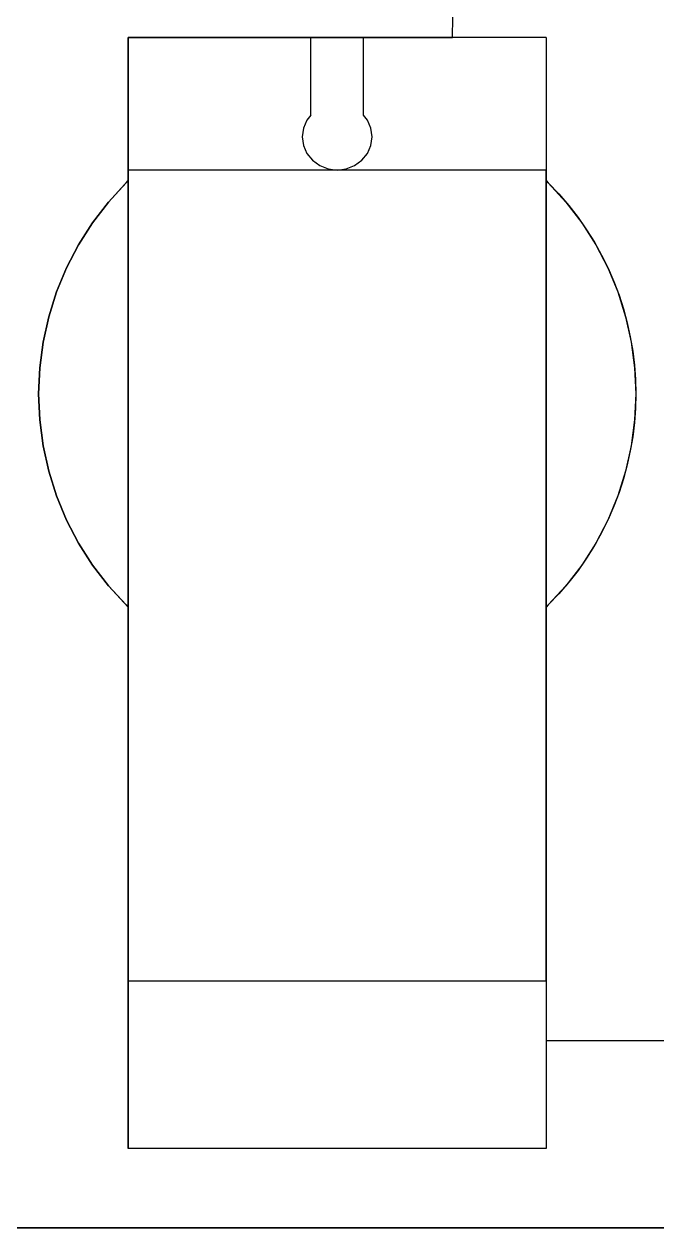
# Model space of a CAD drawing. Header units: millimetres. Extents: x -658 to 1307, y -81 to 472.
# Drawn here: x 873.09 to 892.17, y 0 to 36.3 of the extents above; entities that cross this region are included whole.
import ezdxf

# ---------------------------------------------------------------- set-up
doc = ezdxf.new("R2010")
doc.units = ezdxf.units.MM
doc.layers.get('0').update_dxf_attribs({"true_color": 0xffffff})
doc.layers.add('servo', color=36, linetype='Continuous', true_color=0x664400)

# ---------------------------------------------------------------- blocks, each defined once
blk = doc.blocks.new('Difference_3')
for p, q in [((553.86, 358.97, 127.01), (558.81, 636.09, 127)), ((553.86, 358.97, 172.01), (558.81, 636.09, 172.01)), ((456.07, 315.81, 172.01), (456.07, 358.97, 172.01)), ((456.07, 358.97, 172.01), (553.86, 358.97, 172.01)), ((553.86, 358.97, 172.01), (553.86, 358.97, 127.01)), ((582.07, 358.97, 127.01), (582.07, 315.81, 127.01)), ((450.13, 309.32, 172.01), (456.07, 315.81, 172.01)), ((455.43, 315.11, 82.01), (456.07, 315.81, 82.01)), ((582.07, 318.97, -59.99), (456.07, 318.97, -59.99)), ((456.07, 318.97, -59.99), (456.07, 74.49, -59.99)), ((456.07, 187.13, 82.01), (456.07, 315.81, 82.01)), ((456.07, 315.81, 172.01), (456.07, 315.81, 82.01)), ((582.07, 74.49, -59.99), (582.07, 318.97, -59.99)), ((582.07, 315.81, 82.01), (582.07, 187.13, 82.01)), ((582.07, 315.81, 127.01), (582.07, 315.81, 82.01)), ((582.71, 315.11, 82.01), (582.07, 315.81, 82.01)), ((582.07, 315.81, 127.01), (582.71, 315.11, 127.01)), ((582.71, 315.11, 127.01), (588.02, 309.32, 127.01)), ((445.35, 303.09, 172.01), (450.13, 309.32, 172.01)), ((450.13, 309.32, 172.01), (450.13, 309.32, 82.01)), ((588.02, 309.32, 127.01), (588.02, 309.32, 82.01)), ((588.02, 309.32, 127.01), (592.8, 303.09, 127.01)), ((441.13, 296.47, 172.01), (445.35, 303.09, 172.01)), ((445.35, 303.09, 172.01), (445.35, 303.09, 82.01)), ((592.8, 303.09, 127.01), (592.8, 303.09, 82.01)), ((592.8, 303.09, 127.01), (597.02, 296.47, 127.01)), ((437.51, 289.5, 172.01), (441.13, 296.47, 172.01)), ((441.13, 296.47, 172.01), (441.13, 296.47, 82.01)), ((597.02, 296.47, 127.01), (597.02, 296.47, 82.01)), ((597.02, 296.47, 127.01), (600.64, 289.5, 127.01)), ((434.5, 282.25, 172.01), (437.51, 289.5, 172.01)), ((437.51, 289.5, 172.01), (437.51, 289.5, 82.01)), ((600.64, 289.5, 127.01), (600.64, 289.5, 82.01)), ((600.64, 289.5, 127.01), (603.65, 282.25, 127.01)), ((432.14, 274.76, 172.01), (434.5, 282.25, 172.01)), ((434.5, 282.25, 172.01), (434.5, 282.25, 82.01)), ((603.65, 282.25, 127.01), (603.65, 282.25, 82.01)), ((603.65, 282.25, 127.01), (606.01, 274.76, 127.01)), ((430.44, 267.1, 172.01), (432.14, 274.76, 172.01)), ((432.14, 274.76, 172.01), (432.14, 274.76, 82.01)), ((606.01, 274.76, 127.01), (607.71, 267.1, 127.01)), ((606.01, 274.76, 127.01), (606.01, 274.76, 82.01)), ((429.42, 259.31, 172.01), (430.44, 267.1, 172.01)), ((430.44, 267.1, 172.01), (430.44, 267.1, 82.01)), ((607.71, 267.1, 127.01), (607.71, 267.1, 82.01)), ((607.71, 267.1, 127.01), (608.73, 259.31, 127.01)), ((429.07, 251.47, 172.01), (429.42, 259.31, 172.01)), ((429.42, 259.31, 172.01), (429.42, 259.31, 82.01)), ((608.73, 259.31, 127.01), (608.73, 259.31, 82.01)), ((608.73, 259.31, 127.01), (609.07, 251.47, 127.01)), ((429.07, 251.47, 172.01), (429.07, 251.47, 82.01)), ((429.42, 243.63, 172.01), (429.07, 251.47, 172.01)), ((609.07, 251.47, 127.01), (608.73, 243.63, 127.01)), ((609.07, 251.47, 127.01), (609.07, 251.47, 82.01)), ((429.42, 243.63, 172.01), (429.42, 243.63, 82.01)), ((430.44, 235.84, 172.01), (429.42, 243.63, 172.01)), ((608.73, 243.63, 127.01), (607.71, 235.84, 127.01)), ((608.73, 243.63, 127.01), (608.73, 243.63, 82.01)), ((430.44, 235.84, 172.01), (430.44, 235.84, 82.01)), ((432.14, 228.18, 172.01), (430.44, 235.84, 172.01)), ((607.71, 235.84, 127.01), (606.01, 228.18, 127.01)), ((607.71, 235.84, 127.01), (607.71, 235.84, 82.01)), ((432.14, 228.18, 172.01), (432.14, 228.18, 82.01)), ((434.5, 220.69, 172.01), (432.14, 228.18, 172.01)), ((606.01, 228.18, 127.01), (603.65, 220.69, 127.01)), ((606.01, 228.18, 127.01), (606.01, 228.18, 82.01)), ((434.5, 220.69, 172.01), (434.5, 220.69, 82.01)), ((437.51, 213.43, 172.01), (434.5, 220.69, 172.01)), ((603.65, 220.69, 127.01), (600.64, 213.43, 127.01)), ((603.65, 220.69, 127.01), (603.65, 220.69, 82.01)), ((437.51, 213.43, 172.01), (437.51, 213.43, 82.01)), ((441.13, 206.47, 172.01), (437.51, 213.43, 172.01)), ((600.64, 213.43, 127.01), (597.02, 206.47, 127.01)), ((600.64, 213.43, 127.01), (600.64, 213.43, 82.01)), ((441.13, 206.47, 172.01), (441.13, 206.47, 82.01)), ((445.35, 199.85, 172.01), (441.13, 206.47, 172.01)), ((597.02, 206.47, 127.01), (592.8, 199.85, 127.01)), ((597.02, 206.47, 127.01), (597.02, 206.47, 82.01)), ((445.35, 199.85, 172.01), (445.35, 199.85, 82.01)), ((450.13, 193.62, 172.01), (445.35, 199.85, 172.01)), ((592.8, 199.85, 127.01), (588.02, 193.62, 127.01)), ((592.8, 199.85, 127.01), (592.8, 199.85, 82.01)), ((450.13, 193.62, 172.01), (450.13, 193.62, 82.01)), ((456.07, 187.13, 172.01), (450.13, 193.62, 172.01)), ((588.02, 193.62, 127.01), (582.71, 187.83, 127.01)), ((588.02, 193.62, 127.01), (588.02, 193.62, 82.01)), ((455.43, 187.83, 82.01), (456.07, 187.13, 82.01)), ((456.07, 187.13, 172.01), (456.07, 187.13, 82.01)), ((456.07, 23.97, 172.01), (456.07, 187.13, 172.01)), ((582.71, 187.83, 82.01), (582.07, 187.13, 82.01)), ((582.71, 187.83, 127.01), (582.07, 187.13, 127.01)), ((582.07, 187.13, 127.01), (582.07, 187.13, 82.01)), ((582.07, 187.13, 127.01), (582.07, 56.43, 127.01)), ((456.07, 74.49, 4.01), (582.07, 74.49, 4.01)), ((456.07, 74.49, -59.99), (456.07, 74.49, 4.01)), ((456.07, 74.49, -59.99), (582.07, 74.49, -59.99)), ((582.07, 74.49, -59.99), (582.07, 74.49, 4.01)), ((582.07, 56.43, 127.01), (582.07, 56.43, 172.01)), ((621.82, 56.43, 127.01), (582.07, 56.43, 127.01)), ((621.82, 56.43, 172.01), (582.07, 56.43, 172.01)), ((582.07, 56.43, 172.01), (582.07, 23.97, 172.01)), ((582.07, 23.97, 172.01), (456.07, 23.97, 172.01)), ((110, 0, 172.01), (1082, 0, 172.01)), ((1082, 0, -60), (110, 0, -59.98))]:
    blk.add_line(p, q)
blk.add_polyline3d([(455.43, 315.11, 82.01), (450.13, 309.32, 82.01), (445.35, 303.09, 82.01), (441.13, 296.47, 82.01), (437.51, 289.5, 82.01), (434.5, 282.25, 82.01), (432.14, 274.76, 82.01), (430.44, 267.1, 82.01), (429.42, 259.31, 82.01), (429.07, 251.47, 82.01), (429.42, 243.63, 82.01), (430.44, 235.84, 82.01), (432.14, 228.18, 82.01), (434.5, 220.69, 82.01), (437.51, 213.43, 82.01), (441.13, 206.47, 82.01), (445.35, 199.85, 82.01), (450.13, 193.62, 82.01), (455.43, 187.83, 82.01)])
at = {"extrusion": (-2.83284e-08, -2.98023e-08, -1)}
blk.add_arc((-519.07, 251.47, -82.01), 90, 135, 225, dxfattribs=at)
at = {"layer": 'servo', "color": 8, "true_color": 0x808080}
for p, q in [((456.07, 358.97, 4.01), (456.07, 358.97, 172.01)), ((511.18, 358.97, 4.01), (456.07, 358.97, 4.01)), ((456.07, 358.97, 4.01), (456.07, 318.97, 4.01)), ((511.18, 335.48, 4.01), (511.18, 358.97, 4.01)), ((526.97, 335.48, 4.01), (526.97, 358.97, 4.01)), ((582.07, 358.97, 4.01), (526.97, 358.97, 4.01)), ((554.14, 358.97, 127.01), (553.86, 358.97, 127.01)), ((582.07, 358.97, 127.01), (554.14, 358.97, 127.01)), ((582.07, 358.97, 4.01), (582.07, 358.97, 127.01)), ((582.07, 358.97, 4.01), (582.07, 318.97, 4.01)), ((509.96, 333.97, 4.01), (508.91, 331.56, 4.01)), ((511.18, 335.48, 4.01), (509.96, 333.97, 4.01)), ((528.19, 333.97, 4.01), (526.97, 335.48, 4.01)), ((529.24, 331.56, 4.01), (528.19, 333.97, 4.01)), ((529.6, 328.97, 4.01), (529.24, 331.56, 4.01)), ((508.55, 328.97, 4.01), (508.91, 326.38, 4.01)), ((529.24, 326.38, 4.01), (529.6, 328.97, 4.01)), ((508.91, 326.38, 4.01), (509.96, 323.97, 4.01)), ((509.96, 323.97, 4.01), (511.63, 321.9, 4.01)), ((526.51, 321.9, 4.01), (528.19, 323.97, 4.01)), ((528.19, 323.97, 4.01), (529.24, 326.38, 4.01)), ((511.63, 321.9, 4.01), (513.81, 320.31, 4.01)), ((513.81, 320.31, 4.01), (516.35, 319.31, 4.01)), ((521.8, 319.31, 4.01), (524.34, 320.31, 4.01)), ((524.34, 320.31, 4.01), (526.51, 321.9, 4.01)), ((456.07, 318.97, 4.01), (456.07, 318.97, -59.99)), ((519.07, 318.97, 4.01), (456.07, 318.97, 4.01)), ((516.35, 319.31, 4.01), (519.07, 318.97, 4.01)), ((519.07, 318.97, 4.01), (521.8, 319.31, 4.01)), ((582.07, 318.97, 4.01), (519.07, 318.97, 4.01)), ((456.07, 74.49, 4.01), (456.07, 23.97, 4.01)), ((582.07, 74.49, 4.01), (582.07, 23.97, 4.01)), ((582.07, 23.97, 4.01), (456.07, 23.97, 4.01)), ((456.07, 23.97, 4.01), (456.07, 23.97, 172.01)), ((582.07, 23.97, 4.01), (582.07, 23.97, 172.01))]:
    blk.add_line(p, q, dxfattribs=at)
at = {"layer": 'servo'}
for p, q in [((526.97, 358.97, 4.01), (511.18, 358.97, 4.01)), ((508.91, 331.56, 4.01), (508.55, 328.97, 4.01)), ((582.07, 318.97, 4.01), (582.07, 318.97, -59.99))]:
    blk.add_line(p, q, dxfattribs=at)

msp = doc.modelspace()

# ---------------------------------------------------------------- block references
at = {"xscale": 0.1, "yscale": 0.1, "zscale": 0.1}
msp.add_blockref('Difference_3', (830.623, 0), dxfattribs=at)

doc.saveas('drawing.dxf')
